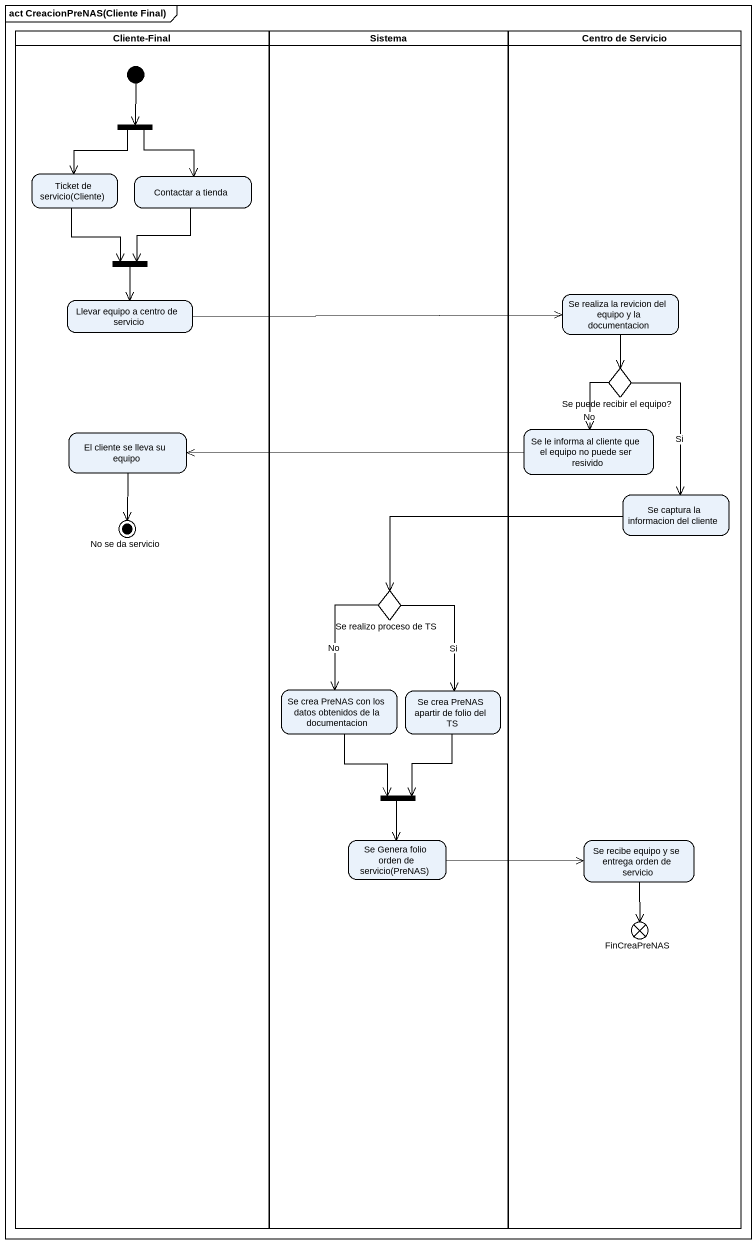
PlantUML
@startuml
mainframe act CreacionPreNAS(Cliente Final)
hide empty description
state "Cliente-Final" as Cliente_Final <<partition>> {
  state fork1 <<fork>>
  state "Ticket de servicio(Cliente)" as Ticket_de_servicio_Cliente
  state "Contactar a tienda" as Contactar_a_tienda
  state fork2 <<join>>
  state "Llevar equipo a centro de servicio" as Llevar_equipo_a_centro_de
  state "El cliente se lleva su equipo" as El_cliente_se_lleva_su
  state "No se da servicio" as No_se_da_servicio <<end>>
  [*] --> fork1
}
state Sistema <<partition>> {
  state "Se realizo proceso de TS" as Se_realizo_proceso_de_TS <<choice>>
  state "Se crea PreNAS con los datos obtenidos de la documentacion" as Se_crea_PreNAS_con_los
  state "Se crea PreNAS apartir de folio del TS" as Se_crea_PreNAS_apartir_de
  state fork3 <<join>>
  state "Se Genera folio orden de servicio(PreNAS)" as Se_Genera_folio_orden_de
}
state "Centro de Servicio" as Centro_de_Servicio <<partition>> {
  state "Se realiza la revicion del equipo y la documentacion" as Se_realiza_la_revicion_del
  state "Se puede recibir el equipo?" as Se_puede_recibir_el_equipo <<choice>>
  state "Se le informa al cliente que el equipo no puede ser resivido" as Se_le_informa_al_cliente
  state "Se captura la informacion del cliente" as Se_captura_la_informacion
  state "Se recibe equipo y se entrega orden de servicio" as Se_recibe_equipo_y_se
  state FinCreaPreNAS <<end>>
}
fork1 --> Ticket_de_servicio_Cliente
fork1 --> Contactar_a_tienda
Ticket_de_servicio_Cliente --> fork2
Contactar_a_tienda --> fork2
fork2 --> Llevar_equipo_a_centro_de
Llevar_equipo_a_centro_de -right-> Se_realiza_la_revicion_del
Se_realiza_la_revicion_del --> Se_puede_recibir_el_equipo
Se_puede_recibir_el_equipo --> Se_le_informa_al_cliente : No
Se_puede_recibir_el_equipo --> Se_captura_la_informacion : Si
El_cliente_se_lleva_su --> No_se_da_servicio
Se_le_informa_al_cliente -left-> El_cliente_se_lleva_su
Se_captura_la_informacion -left-> Se_realizo_proceso_de_TS
Se_realizo_proceso_de_TS --> Se_crea_PreNAS_con_los : No
Se_realizo_proceso_de_TS --> Se_crea_PreNAS_apartir_de : Si
Se_crea_PreNAS_con_los --> fork3
Se_crea_PreNAS_apartir_de --> fork3
fork3 --> Se_Genera_folio_orden_de
Se_Genera_folio_orden_de -right-> Se_recibe_equipo_y_se
Se_recibe_equipo_y_se --> FinCreaPreNAS
@enduml
